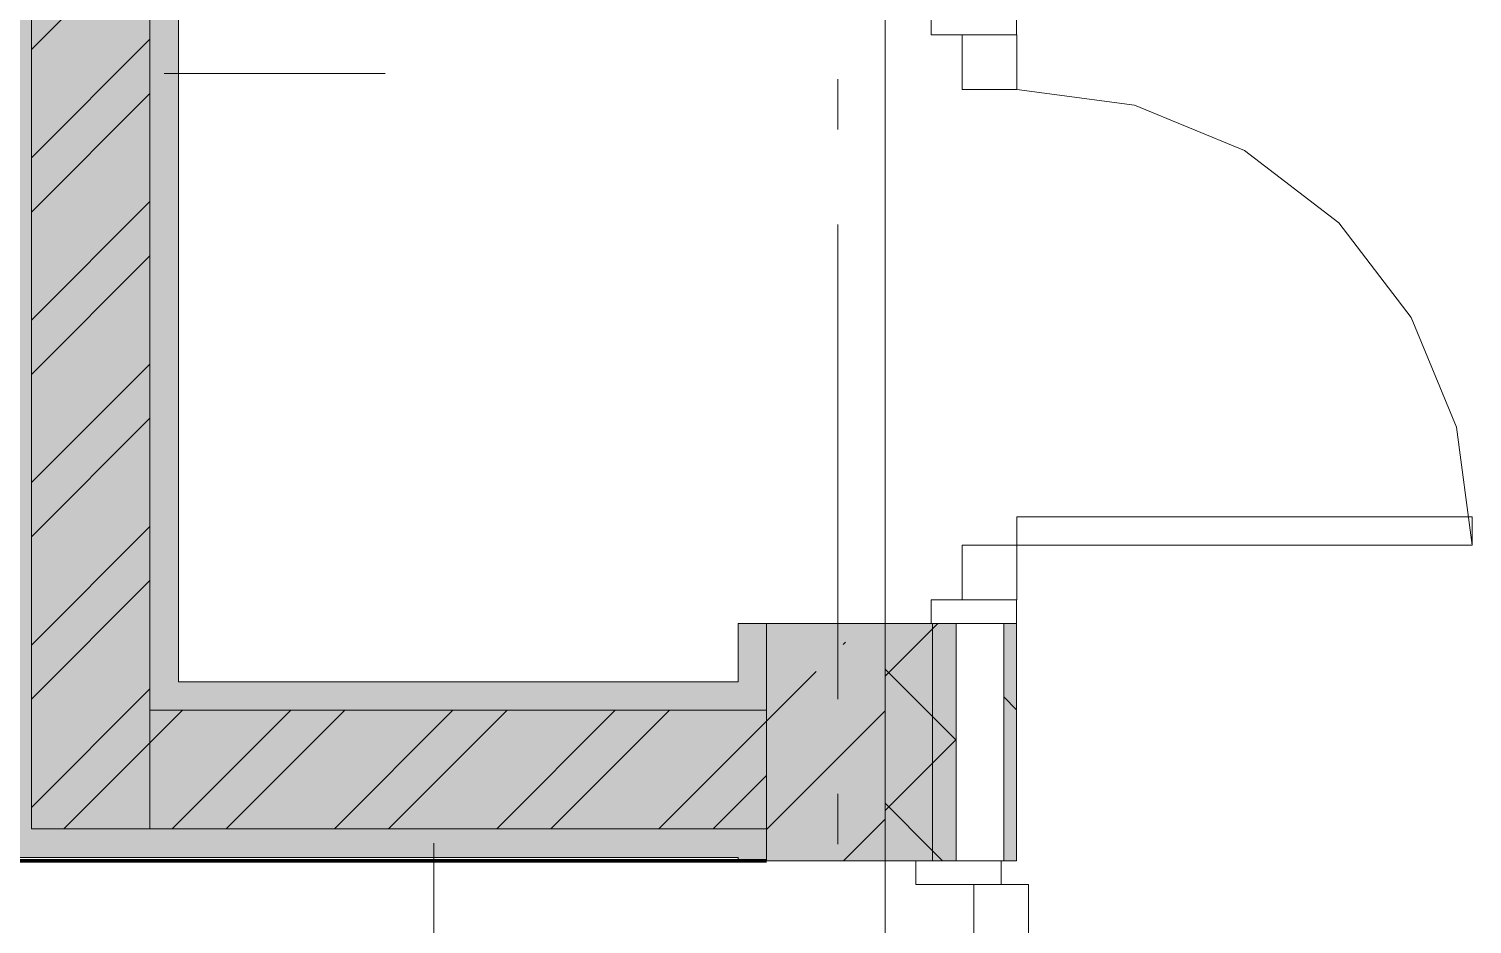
# Model space of a CAD drawing. Header units: millimetres. Extents: x -537608 to 253996, y -217170 to 186033.
# Drawn here: x -266331 to -263289, y -160830 to -158944 of the extents above; entities that cross this region are included whole.
import ezdxf

# ---------------------------------------------------------------- set-up
doc = ezdxf.new("R2010")
doc.units = ezdxf.units.MM
doc.layers.add('16) Лак 1.6м', color=160, linetype='Continuous', lineweight=90)
doc.layers.add('PDF _Геометрия', color=7, linetype='Continuous')
doc.layers.add('PDF _Сплошная заливка', color=7, linetype='Continuous', true_color=0xffffff)

msp = doc.modelspace()

# ---------------------------------------------------------------- hatches: boundary and pattern name
at = {"layer": 'PDF _Сплошная заливка', "transparency": 33554559}
h = msp.add_hatch(color=256, dxfattribs=at)
h.paths.add_polyline_path([(-264249.1643, -212249.6591), (-264249.1643, -211209.6571), (-264276.1645, -211209.6571), (-264276.1645, -212249.6591)], flags=0)
h.paths.add_polyline_path([(-264249.1643, -209509.6581), (-264249.1643, -208314.6563), (-264276.1645, -208314.6563), (-264276.1645, -209509.6581)], flags=0)
h.paths.add_polyline_path([(-264249.1643, -206614.6531), (-264249.1643, -205314.6559), (-264276.1645, -205314.6559), (-264276.1645, -206614.6531)], flags=0)
h.paths.add_polyline_path([(-264249.1643, -203614.6527), (-264249.1643, -202299.6538), (-264276.1645, -202299.6538), (-264276.1645, -203614.6527)], flags=0)
h.paths.add_polyline_path([(-264276.1645, -200599.6527), (-264249.1643, -200599.6527), (-264249.1643, -199299.6513), (-264276.1645, -199299.6513), (-264276.1645, -200341.7158)], flags=0)
h.paths.add_polyline_path([(-264249.1643, -197599.6523), (-264249.1643, -196299.6509), (-264276.1645, -196299.6509), (-264276.1645, -197599.6523)], flags=0)
h.paths.add_polyline_path([(-264249.1643, -194599.6499), (-264249.1643, -193299.6505), (-264276.1645, -193299.6505), (-264276.1645, -194599.6499)], flags=0)
h.paths.add_polyline_path([(-264249.1643, -164629.6389), (-264249.1643, -162496.6379), (-264276.1645, -162496.6379), (-264276.1645, -164629.6389)], flags=0)
h.paths.add_polyline_path([(-264249.1643, -160696.6375), (-264249.1643, -160196.6364), (-264276.1645, -160196.6364), (-264276.1645, -160696.6375)], flags=0)
h.paths.add_polyline_path([(-264249.1643, -158906.6365), (-264249.1643, -154109.6348), (-264276.1645, -154109.6348), (-264276.1645, -158906.6365)], flags=0)
h.paths.add_polyline_path([(-264276.1645, -152409.6337), (-264249.1643, -152409.6337), (-264249.1643, -151109.6323), (-264276.1645, -151109.6323), (-264276.1645, -151128.1219)], flags=0)
h.paths.add_polyline_path([(-264249.1643, -149409.6334), (-264249.1643, -148109.6319), (-264276.1645, -148109.6319), (-264276.1645, -149409.6334)], flags=0)
h.paths.add_polyline_path([(-264249.1643, -146409.6309), (-264249.1643, -145109.6316), (-264276.1645, -145109.6316), (-264276.1645, -146409.6309)], flags=0)
h.paths.add_polyline_path([(-264249.1643, -143409.6305), (-264249.1643, -142182.8231), (-264276.1645, -142182.8231), (-264276.1645, -143409.6305)], flags=0)
h.paths.add_polyline_path([(-264276.1645, -140462.8232), (-264249.1643, -140462.8232), (-264249.1643, -139159.6289), (-264276.1645, -139159.6289), (-264276.1645, -139716.2732)], flags=0)
h.paths.add_polyline_path([(-264249.1643, -137459.6279), (-264249.1643, -136159.6286), (-264276.1645, -136159.6286), (-264276.1645, -137459.6279)], flags=0)
h.paths.add_polyline_path([(-264249.1643, -134459.6275), (-264249.1643, -133159.626), (-264276.1645, -133159.626), (-264276.1645, -134459.6275)], flags=0)
h.paths.add_polyline_path([(-264276.1645, -131459.625), (-264249.1643, -131459.625), (-264249.1643, -124122.6244), (-264276.1645, -124122.6244), (-264276.1645, -131157.3868)], flags=0)
h = msp.add_hatch(color=256, dxfattribs=at)
h.paths.add_polyline_path([(-264376.1639, -212099.6584), (-264376.1639, -211209.6571), (-264426.1641, -211209.6571), (-264426.1641, -212099.6584)], flags=0)
h.paths.add_polyline_path([(-264426.1641, -209509.6581), (-264376.1639, -209509.6581), (-264376.1639, -208314.6563), (-264426.1641, -208314.6563), (-264426.1641, -208900.6001)], flags=0)
h.paths.add_polyline_path([(-264376.1639, -206614.6531), (-264376.1639, -205314.6559), (-264426.1641, -205314.6559), (-264426.1641, -206614.6531)], flags=0)
h.paths.add_polyline_path([(-264376.1639, -203614.6527), (-264376.1639, -202299.6538), (-264426.1641, -202299.6538), (-264426.1641, -203614.6527)], flags=0)
h.paths.add_polyline_path([(-264426.1641, -200599.6527), (-264376.1639, -200599.6527), (-264376.1639, -199299.6513), (-264426.1641, -199299.6513), (-264426.1641, -200341.7158)], flags=0)
h.paths.add_polyline_path([(-264426.1641, -197599.6523), (-264376.1639, -197599.6523), (-264376.1639, -196299.6509), (-264426.1641, -196299.6509), (-264426.1641, -196775.5142)], flags=0)
h.paths.add_polyline_path([(-264376.1639, -194599.6499), (-264376.1639, -193299.6505), (-264426.1641, -193299.6505), (-264426.1641, -194599.6499)], flags=0)
h.paths.add_polyline_path([(-264376.1639, -164629.6389), (-264376.1639, -162496.6379), (-264426.1641, -162496.6379), (-264426.1641, -164629.6389)], flags=0)
h.paths.add_polyline_path([(-264376.1639, -160696.6375), (-264376.1639, -160196.6364), (-264426.1641, -160196.6364), (-264426.1641, -160696.6375)], flags=0)
h.paths.add_polyline_path([(-264376.1639, -158906.6365), (-264376.1639, -154109.6348), (-264426.1641, -154109.6348), (-264426.1641, -158906.6365)], flags=0)
h.paths.add_polyline_path([(-264426.1641, -152409.6337), (-264376.1639, -152409.6337), (-264376.1639, -151109.6323), (-264426.1641, -151109.6323), (-264426.1641, -151128.1219)], flags=0)
h.paths.add_polyline_path([(-264376.1639, -149409.6334), (-264376.1639, -148109.6319), (-264426.1641, -148109.6319), (-264426.1641, -149409.6334)], flags=0)
h.paths.add_polyline_path([(-264426.1641, -146409.6309), (-264376.1639, -146409.6309), (-264376.1639, -145109.6316), (-264426.1641, -145109.6316), (-264426.1641, -145422.1975)], flags=0)
h.paths.add_polyline_path([(-264426.1641, -143409.6305), (-264376.1639, -143409.6305), (-264376.1639, -142182.8231), (-264426.1641, -142182.8231), (-264426.1641, -142569.2354)], flags=0)
h.paths.add_polyline_path([(-264376.1639, -140462.8232), (-264376.1639, -139159.6289), (-264426.1641, -139159.6289), (-264426.1641, -140462.8232)], flags=0)
h.paths.add_polyline_path([(-264376.1639, -137459.6279), (-264376.1639, -136159.6286), (-264426.1641, -136159.6286), (-264426.1641, -137459.6279)], flags=0)
h.paths.add_polyline_path([(-264376.1639, -134459.6275), (-264376.1639, -133159.626), (-264426.1641, -133159.626), (-264426.1641, -134459.6275)], flags=0)
h.paths.add_polyline_path([(-264426.1641, -131459.625), (-264376.1639, -131459.625), (-264376.1639, -124249.6228), (-264426.1641, -124249.6228), (-264426.1641, -131157.3868)], flags=0)
h = msp.add_hatch(color=256, dxfattribs=at)
h.paths.add_polyline_path([(-264526.1645, -211999.658), (-264426.1641, -211999.658), (-264426.1641, -211209.6571), (-264526.1645, -211209.6571), (-264526.1645, -211753.5623)], flags=0)
h.paths.add_polyline_path([(-264526.1645, -209509.6581), (-264426.1641, -209509.6581), (-264426.1641, -208314.6563), (-264526.1645, -208314.6563), (-264526.1645, -208900.6001)], flags=0)
h.paths.add_polyline_path([(-264426.1641, -206614.6531), (-264426.1641, -205314.6559), (-264526.1645, -205314.6559), (-264526.1645, -206614.6531)], flags=0)
h.paths.add_polyline_path([(-264426.1641, -203614.6527), (-264426.1641, -202299.6538), (-264526.1645, -202299.6538), (-264526.1645, -203614.6527)], flags=0)
h.paths.add_polyline_path([(-264426.1641, -200599.6527), (-264426.1641, -199299.6513), (-264526.1645, -199299.6513), (-264526.1645, -200599.6527)], flags=0)
h.paths.add_polyline_path([(-264526.1645, -197599.6523), (-264426.1641, -197599.6523), (-264426.1641, -196299.6509), (-264526.1645, -196299.6509), (-264526.1645, -196775.5142)], flags=0)
h.paths.add_polyline_path([(-264426.1641, -194599.6499), (-264426.1641, -193299.6505), (-264526.1645, -193299.6505), (-264526.1645, -194599.6499)], flags=0)
h.paths.add_polyline_path([(-264526.1645, -164629.6389), (-264426.1641, -164629.6389), (-264426.1641, -162496.6379), (-264526.1645, -162496.6379), (-264526.1645, -163966.4508)], flags=0)
h.paths.add_polyline_path([(-264426.1641, -160696.6375), (-264426.1641, -160196.6364), (-264526.1645, -160196.6364), (-264526.1645, -160696.6375)], flags=0)
h.paths.add_polyline_path([(-264526.1645, -158906.6365), (-264426.1641, -158906.6365), (-264426.1641, -154109.6348), (-264526.1645, -154109.6348), (-264526.1645, -156834.0462)], flags=0)
h.paths.add_polyline_path([(-264426.1641, -152409.6337), (-264426.1641, -151109.6323), (-264526.1645, -151109.6323), (-264526.1645, -152409.6337)], flags=0)
h.paths.add_polyline_path([(-264526.1645, -149409.6334), (-264426.1641, -149409.6334), (-264426.1641, -148109.6319), (-264526.1645, -148109.6319), (-264526.1645, -148949.633)], flags=0)
h.paths.add_polyline_path([(-264426.1641, -146409.6309), (-264426.1641, -145109.6316), (-264526.1645, -145109.6316), (-264526.1645, -146409.6309)], flags=0)
h.paths.add_polyline_path([(-264426.1641, -143409.6305), (-264426.1641, -142182.8231), (-264526.1645, -142182.8231), (-264526.1645, -143409.6305)], flags=0)
h.paths.add_polyline_path([(-264526.1645, -140462.8232), (-264426.1641, -140462.8232), (-264426.1641, -139159.6289), (-264526.1645, -139159.6289), (-264526.1645, -140199.6288)], flags=0)
h.paths.add_polyline_path([(-264526.1645, -137459.6279), (-264426.1641, -137459.6279), (-264426.1641, -136159.6286), (-264526.1645, -136159.6286), (-264526.1645, -136863.3111)], flags=0)
h.paths.add_polyline_path([(-264526.1645, -134459.6275), (-264426.1641, -134459.6275), (-264426.1641, -133159.626), (-264526.1645, -133159.626), (-264526.1645, -134010.3489)], flags=0)
h.paths.add_polyline_path([(-264526.1645, -131459.625), (-264426.1641, -131459.625), (-264426.1641, -124299.6231), (-264526.1645, -124299.6231), (-264526.1645, -131157.3868)], flags=0)
h = msp.add_hatch(color=256, dxfattribs=at)
h.paths.add_polyline_path([(-264776.1645, -163249.6384), (-264526.1645, -163249.6384), (-264526.1645, -162496.6379), (-264776.1645, -162496.6379), (-264776.1645, -162999.6382)], flags=0)
h.paths.add_polyline_path([(-264776.1645, -160696.6375), (-264526.1645, -160696.6375), (-264526.1645, -160196.6364), (-264776.1645, -160196.6364), (-264776.1645, -160689.6372)], flags=0)
h.paths.add_polyline_path([(-264526.1645, -158906.6365), (-264526.1645, -154899.6335), (-264776.1645, -154899.6335), (-264776.1645, -158906.6365)], flags=0)
at = {"layer": 'PDF _Сплошная заливка', "true_color": 0x56bc34, "transparency": 33554559}
for points in [[(-266076.1649, -160319.6369), (-266016.1653, -160319.6369), (-266016.1653, -156339.6352), (-266076.1649, -156339.6352), (-266076.1649, -159687.0072)], [(-264836.1641, -160379.6365), (-264836.1641, -160319.6369), (-266076.1649, -160319.6369), (-266076.1649, -160379.6365), (-265617.4963, -160379.6365)], [(-264836.1641, -160689.6372), (-264776.1645, -160689.6372), (-264776.1645, -160629.6365), (-266326.1655, -160629.6365), (-266326.1655, -160689.6372), (-265617.4963, -160689.6372)]]:
    msp.add_hatch(color=85, dxfattribs=at).paths.add_polyline_path(points)
at = {"layer": 'PDF _Сплошная заливка', "transparency": 33554559}
for points in [[(-266326.1655, -160629.6365), (-266076.1649, -160629.6365), (-266076.1649, -156399.6359), (-266326.1655, -156399.6359), (-266326.1655, -160400.2478)], [(-266076.1649, -160629.6365), (-264776.1645, -160629.6365), (-264776.1645, -160379.6365), (-266076.1649, -160379.6365), (-266076.1649, -160400.2478)]]:
    msp.add_hatch(color=256, dxfattribs=at).paths.add_polyline_path(points)
at = {"layer": 'PDF _Сплошная заливка', "true_color": 0x56bc34, "transparency": 33554559}
h = msp.add_hatch(color=85, dxfattribs=at)
h.paths.add_polyline_path([(-264836.1641, -162999.6382), (-264776.1645, -162999.6382), (-264776.1645, -162496.6379), (-264836.1641, -162496.6379), (-264836.1641, -162939.6385)], flags=0)
h.paths.add_polyline_path([(-264836.1641, -160696.6375), (-264776.1645, -160696.6375), (-264776.1645, -160689.6372), (-264836.1641, -160689.6372)], flags=0)

# ---------------------------------------------------------------- linework, layer by layer
at = {"layer": '16) Лак 1.6м'}
msp.add_lwpolyline([(-264776.1645, -160696.6375), (-266386.8339, -160696.6375), (-266386.8339, -156339.6352)], dxfattribs=at)
at = {"layer": 'PDF _Геометрия', "lineweight": 9}
for p, q in [((-266016.1653, -160319.6369), (-266016.1653, -156339.6352)), ((-266326.1655, -156399.6359), (-266326.1655, -160629.6365)), ((-266326.1655, -160629.6365), (-266326.1655, -156399.6359)), ((-266076.1649, -160319.6369), (-266076.1649, -156399.6359)), ((-266076.1649, -160319.6369), (-266076.1649, -156399.6359)), ((-266326.1655, -158987.5618), (-266076.1649, -158737.5617)), ((-264429.1642, -158906.6365), (-264429.1642, -158956.6367)), ((-264249.1643, -158956.6367), (-264249.1643, -158906.6365)), ((-266326.1655, -159215.6598), (-266076.1649, -158965.6598)), ((-264429.1642, -158956.6367), (-264249.1643, -158956.6367)), ((-264363.6649, -159071.6363), (-264363.6649, -158956.6367)), ((-264363.6649, -158956.6367), (-264363.6649, -159071.6363)), ((-264248.6648, -159071.6363), (-264248.6648, -158956.6367)), ((-264248.6648, -158956.6367), (-264248.6648, -159071.6363)), ((-266046.1646, -159037.5824), (-265580.0154, -159037.5824)), ((-264248.6648, -159071.6363), (-264363.6649, -159071.6363)), ((-264363.6649, -159071.6363), (-264248.6648, -159071.6363)), ((-264000.1977, -159104.3477), (-264248.6648, -159071.6363)), ((-266326.1655, -159329.7093), (-266076.1649, -159079.7093)), ((-263768.6646, -159200.2516), (-264000.1977, -159104.3477)), ((-263569.8414, -159352.8143), (-263768.6646, -159200.2516)), ((-266326.1655, -159557.8084), (-266076.1649, -159307.8084)), ((-263417.2798, -159551.637), (-263569.8414, -159352.8143)), ((-266326.1655, -159671.8569), (-266076.1649, -159421.8563)), ((-263321.3757, -159783.1695), (-263417.2798, -159551.637)), ((-266326.1655, -159899.9565), (-266076.1649, -159649.956)), ((-266326.1655, -160014.0056), (-266076.1649, -159764.0055)), ((-263288.6631, -160031.6371), (-263321.3757, -159783.1695)), ((-264248.6648, -159971.6365), (-264248.6648, -160031.6371)), ((-263288.6631, -159971.6365), (-264248.6648, -159971.6365)), ((-263288.6631, -160031.6371), (-263288.6631, -159971.6365)), ((-266326.1655, -160242.1036), (-266076.1649, -159992.1035)), ((-264248.6648, -160031.6371), (-264363.6649, -160031.6371)), ((-264363.6649, -160031.6371), (-264363.6649, -160146.6373)), ((-264363.6649, -160146.6373), (-264363.6649, -160031.6371)), ((-264363.6649, -160031.6371), (-264248.6648, -160031.6371)), ((-264248.6648, -160031.6371), (-263288.6631, -160031.6371)), ((-264248.6648, -160031.6371), (-264248.6648, -160146.6373)), ((-264248.6648, -160146.6373), (-264248.6648, -160031.6371)), ((-264248.6648, -160031.6371), (-263288.6631, -160031.6371)), ((-266326.1655, -160356.1531), (-266076.1649, -160106.1531)), ((-264249.1643, -160146.6373), (-264429.1642, -160146.6373)), ((-264429.1642, -160146.6373), (-264429.1642, -160196.6364)), ((-264249.1643, -160196.6364), (-264249.1643, -160146.6373)), ((-264776.1645, -160196.6364), (-264836.1641, -160196.6364)), ((-264836.1641, -160196.6364), (-264836.1641, -160319.6369)), ((-264526.1645, -160196.6364), (-264776.1645, -160196.6364)), ((-264776.1645, -160196.6364), (-264776.1645, -160379.6365)), ((-264776.1645, -160379.6365), (-264776.1645, -160196.6364)), ((-264526.1645, -160696.6375), (-264526.1645, -160196.6364)), ((-264526.1645, -160196.6364), (-264426.1641, -160196.6364)), ((-264526.1645, -160696.6375), (-264526.1645, -160196.6364)), ((-264429.1642, -160196.6364), (-264249.1643, -160196.6364)), ((-264426.1641, -160208.0524), (-264414.7491, -160196.6364)), ((-264426.1641, -160196.6364), (-264376.1639, -160196.6364)), ((-264426.1641, -160196.6364), (-264426.1641, -160696.6375)), ((-264376.1639, -160196.6364), (-264276.1645, -160196.6364)), ((-264376.1639, -160196.6364), (-264376.1639, -160696.6375)), ((-264276.1645, -160196.6364), (-264249.1643, -160196.6364)), ((-264276.1645, -160196.6364), (-264276.1645, -160696.6375)), ((-264249.1643, -160196.6364), (-264249.1643, -160696.6375)), ((-264526.1645, -160308.0529), (-264426.1641, -160208.0524)), ((-264614.4776, -160241.1552), (-264609.7353, -160236.4133)), ((-266076.1649, -160379.6365), (-266076.1649, -160319.6369)), ((-264836.1641, -160319.6369), (-266016.1653, -160319.6369)), ((-264776.1645, -160402.8432), (-264671.5019, -160298.181)), ((-264426.1641, -160392.671), (-264526.1645, -160292.6705)), ((-266326.1655, -160584.2512), (-266076.1649, -160334.2511)), ((-266076.1649, -160448.3007), (-266007.5007, -160379.6365)), ((-264836.1641, -160379.6365), (-266076.1649, -160379.6365)), ((-264776.1645, -160379.6365), (-266076.1649, -160379.6365)), ((-266076.1649, -160379.6365), (-266076.1649, -160629.6365)), ((-266076.1649, -160629.6365), (-266076.1649, -160379.6365)), ((-266029.4027, -160629.6365), (-265779.4027, -160379.6365)), ((-265915.3527, -160629.6365), (-265665.3532, -160379.6365)), ((-265687.2546, -160629.6365), (-265437.2541, -160379.6365)), ((-265573.2056, -160629.6365), (-265323.2062, -160379.6365)), ((-265345.1071, -160629.6365), (-265095.1065, -160379.6365)), ((-265231.057, -160629.6365), (-264981.0569, -160379.6365)), ((-264776.1645, -160379.6365), (-264836.1641, -160379.6365)), ((-264776.1645, -160629.6365), (-264776.1645, -160379.6365)), ((-264776.1645, -160630.9412), (-264526.1645, -160380.9411)), ((-265002.959, -160629.6365), (-264776.1645, -160402.8421)), ((-264376.1639, -160442.6707), (-264426.1641, -160392.671)), ((-264426.1641, -160490.8952), (-264376.1639, -160440.895)), ((-266257.5008, -160629.6365), (-266076.1649, -160448.3007)), ((-264526.1645, -160590.8952), (-264426.1641, -160490.8952)), ((-264888.9094, -160629.6365), (-264776.1645, -160516.8916)), ((-264426.1641, -160675.5127), (-264526.1645, -160575.5134)), ((-264613.7618, -160696.6375), (-264526.1645, -160609.0403)), ((-266326.1655, -160629.6365), (-266076.1649, -160629.6365)), ((-264776.1645, -160629.6365), (-266326.1655, -160629.6365)), ((-266076.1649, -160629.6365), (-264776.1645, -160629.6365)), ((-264776.1645, -160629.6365), (-264776.1645, -160689.6372)), ((-264776.1645, -160689.6372), (-264776.1645, -160629.6365)), ((-265477.8782, -160659.6374), (-265477.8782, -161208.7609)), ((-264405.0404, -160696.6375), (-264426.1641, -160675.5127)), ((-266386.1656, -160689.6372), (-266326.1655, -160689.6372)), ((-266326.1655, -160689.6372), (-264836.1641, -160689.6372)), ((-264836.1641, -160689.6372), (-264836.1641, -160696.6375)), ((-264836.1641, -160696.6375), (-264776.1645, -160696.6375)), ((-264776.1645, -160689.6372), (-264776.1645, -160696.6375)), ((-264776.1645, -160696.6375), (-264776.1645, -160689.6372)), ((-264776.1645, -160696.6375), (-264526.1645, -160696.6375)), ((-264426.1641, -160696.6375), (-264526.1645, -160696.6375)), ((-264281.6637, -160696.6375), (-264461.6641, -160696.6375)), ((-264461.6641, -160696.6375), (-264461.6641, -160746.6372)), ((-264376.1639, -160696.6375), (-264426.1641, -160696.6375)), ((-264276.1645, -160696.6375), (-264376.1639, -160696.6375)), ((-264281.6637, -160746.6372), (-264281.6637, -160696.6375)), ((-264249.1643, -160696.6375), (-264276.1645, -160696.6375)), ((-264461.6641, -160746.6372), (-264281.6637, -160746.6372)), ((-264339.1643, -160861.6367), (-264339.1643, -160746.6372)), ((-264339.1643, -160746.6372), (-264339.1643, -160861.6367)), ((-264224.1642, -160746.6372), (-264281.6637, -160746.6372)), ((-264281.6637, -160746.6372), (-264224.1642, -160746.6372)), ((-264224.1642, -160861.6367), (-264224.1642, -160746.6372)), ((-264224.1642, -160746.6372), (-264224.1642, -160861.6367))]:
    msp.add_line(p, q, dxfattribs=at)
at = {"layer": 'PDF _Геометрия', "color": 9, "lineweight": 9, "true_color": 0xc0c0c0}
for p, q in [((-264526.1645, -160196.6364), (-264526.1645, -158906.6365)), ((-264526.1645, -162496.6379), (-264526.1645, -160696.6375))]:
    msp.add_line(p, q, dxfattribs=at)
at = {"layer": 'PDF _Геометрия', "color": 253, "lineweight": 9, "true_color": 0xaaaaaa}
for p, q in [((-264626.1644, -159155.8927), (-264626.1644, -159050.0599)), ((-264626.1644, -160355.8931), (-264626.1644, -159355.8936)), ((-264626.1644, -160661.7273), (-264626.1644, -160555.8935))]:
    msp.add_line(p, q, dxfattribs=at)
at = {"layer": 'PDF _Геометрия', "color": 8, "lineweight": 9, "true_color": 0x787878}
msp.add_line((-264249.1643, -160378.3695), (-264276.1645, -160351.3692), dxfattribs=at)
at = {"layer": 'PDF _Сплошная заливка', "color": 85, "lineweight": 35, "true_color": 0x56bc34, "transparency": 33554559}
for points in [[(-266326.1655, -160689.6372), (-266326.1655, -156399.6359), (-266386.1656, -160689.6372), (-266386.1656, -156399.6359)], [(-264776.1645, -160379.6365), (-264776.1645, -160196.6364), (-264836.1641, -160379.6365), (-264836.1641, -160196.6364)]]:
    msp.add_solid(points, dxfattribs=at)

doc.saveas('drawing.dxf')
